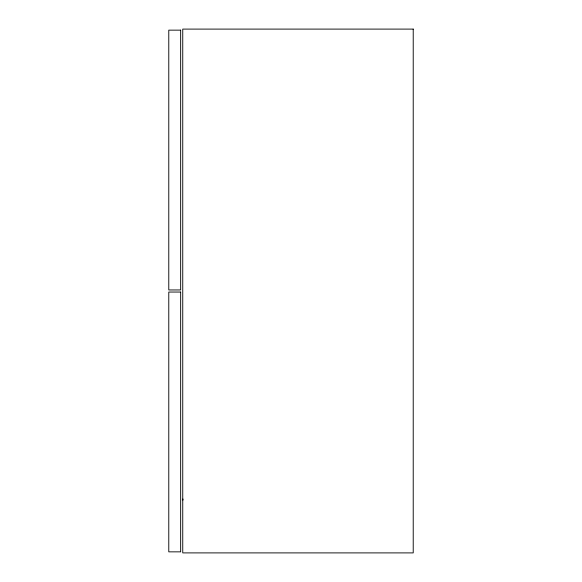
<?xml version="1.0" encoding="UTF-8"?>
<svg xmlns="http://www.w3.org/2000/svg" width="582" height="582" viewBox="0 0 582 582"><rect width="100%" height="100%" fill="white"/><g stroke="black" fill="none" stroke-linecap="round" stroke-linejoin="round"><path stroke-width="0.87" d="M182.937 499L182.937 500.12M413.22 29.1L182.748 29.1L182.748 552.9L413.22 552.9L413.22 29.1M180.653 30.148L168.78 30.148L168.78 289.952L180.653 289.952L180.653 30.148M180.653 292.048L168.78 292.048L168.78 551.852L180.653 551.852L180.653 292.048"/></g></svg>
